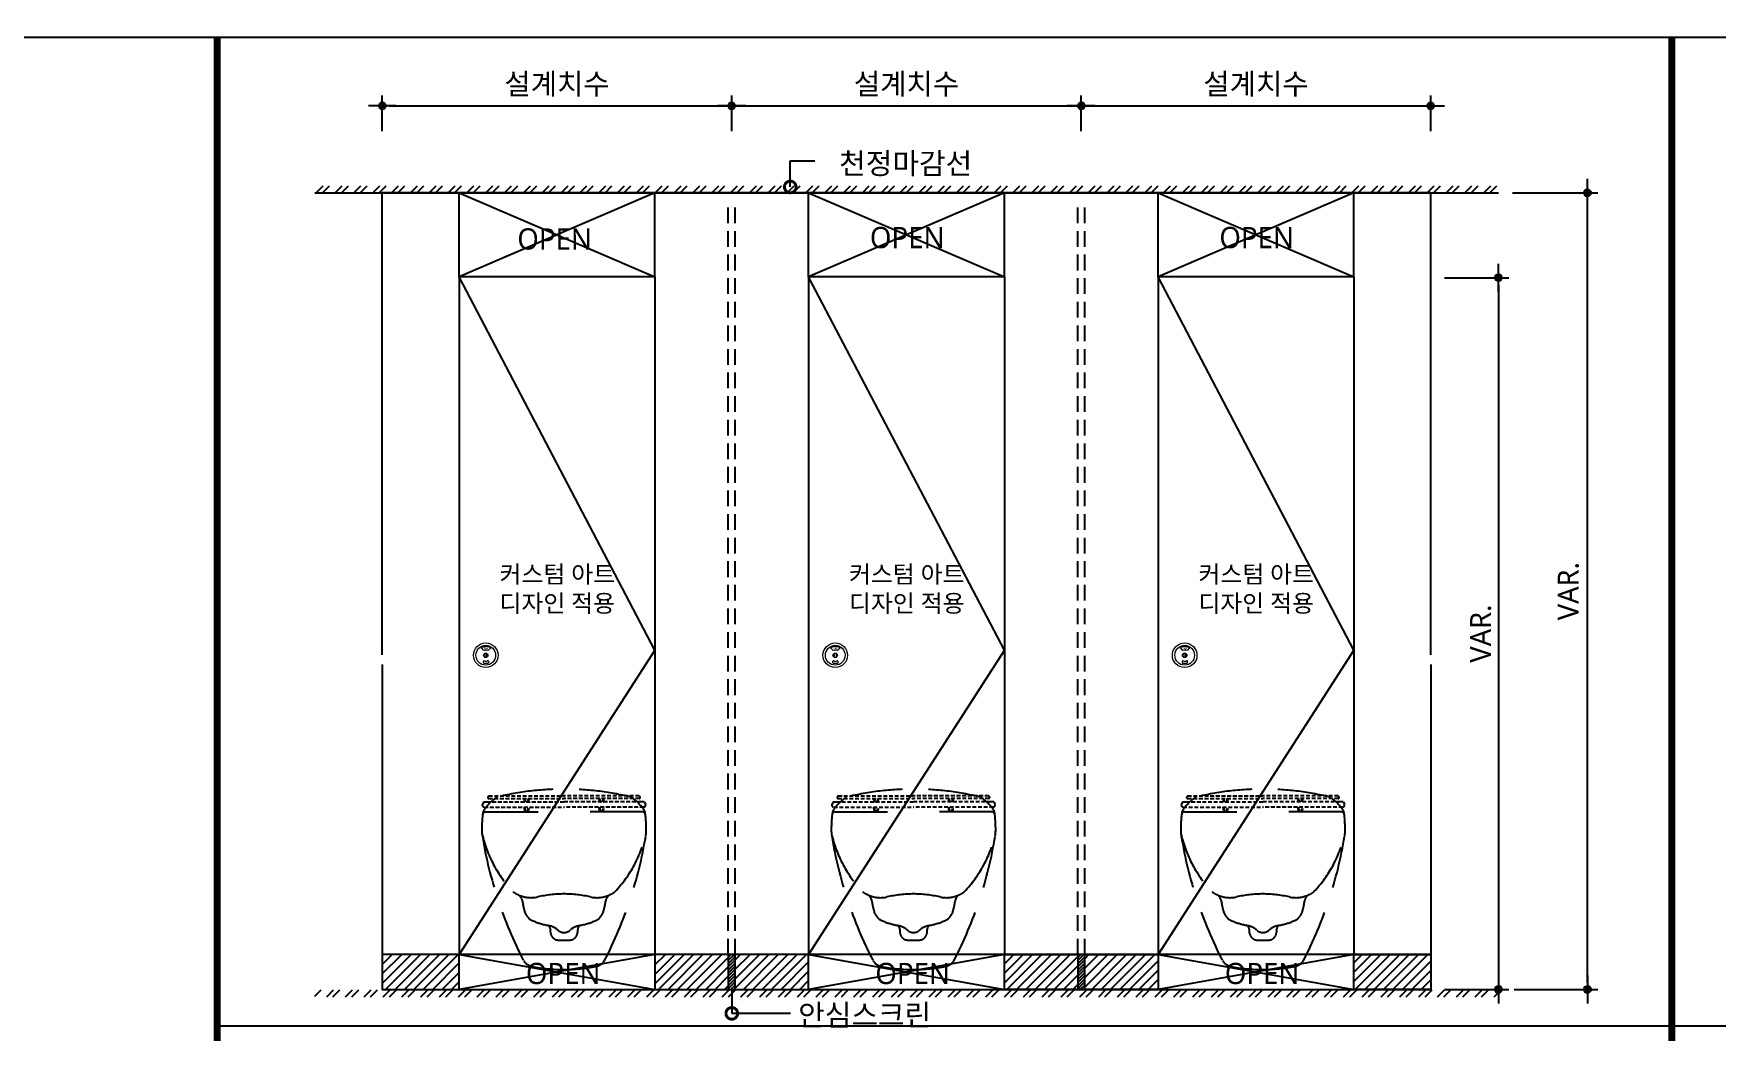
# Model space of a CAD drawing. Extents: x -256 to 8104, y -176 to 5714.
# Drawn here: x 2221 to 4629, y 4116 to 5543 of the extents above; entities that cross this region are included whole.
import ezdxf
from ezdxf.enums import TextEntityAlignment as Align

# ---------------------------------------------------------------- set-up
doc = ezdxf.new("R2010")
doc.units = 0
doc.header["$LTSCALE"] = 30
doc.linetypes.add('HIDDEN', pattern=[0.375, 0.25, -0.125])
doc.layers.get('0').update_dxf_attribs({"linetype": 'CONTINUOUS'})
doc.layers.get('DEFPOINTS').update_dxf_attribs({"linetype": 'CONTINUOUS'})
for name, color, linetype in [('curior-0Line', 252, 'CONTINUOUS'), ('DIM', 7, 'CONTINUOUS'), ('HAT', 8, 'CONTINUOUS'), ('HID', 9, 'HIDDEN'), ('문자', 3, 'CONTINUOUS'), ('부자재', 4, 'CONTINUOUS'), ('잠금쇠(회전형)', 4, 'CONTINUOUS'), ('치수', 1, 'CONTINUOUS'), ('판넬', 2, 'CONTINUOUS'), ('해치', 8, 'CONTINUOUS')]:
    doc.layers.add(name, color=color, linetype=linetype)
doc.styles.add('HDW', font='gulim.ttc')
doc.styles.add('돋움', font='malgun.ttf')
doc.dimstyles.new('10', dxfattribs={"dimscale": 10, "dimtxt": 3, "dimasz": 1, "dimexe": 1.5, "dimexo": 2, "dimgap": 1, "dimtad": 1, "dimdec": 0, "dimlunit": 6, "dimtxsty": '돋움', "dimblk": 'DIMDOT', "dimcen": -1, "dimdle": 1.5, "dimclrt": 3, "dimazin": 3, "dimtfac": 1, "dimtdec": 0, "dimtix": 1, "dimtmove": 2, "dimatfit": 3, "dimldrblk": 'DIMDOT', "dimarcsym": 0})

# ---------------------------------------------------------------- blocks, each defined once
blk = doc.blocks.new('DIMDOT')
at = {"linetype": 'Continuous'}
blk.add_line((-2, 0), (2, 0), dxfattribs=at)
for radius in [0.5, 0.25]:
    blk.add_circle((0, 0), radius, dxfattribs=at)
blk = doc.blocks.new('*D449')
at = {"layer": 'DEFPOINTS', "color": 0}
for p in [(171408.8, 5567.2), (170908.8, 5511), (171408.8, 5511)]:
    blk.add_point(p, dxfattribs=at)
at = {"layer": 'DIM', "color": 0, "lineweight": -2, "ltscale": 10}
for p, q in [((170908.8, 5531), (170908.8, 5582.2)), ((170918.8, 5567.2), (171398.8, 5567.2)), ((171408.8, 5531), (171408.8, 5582.2))]:
    blk.add_line(p, q, dxfattribs=at)
at = {"layer": 'DIM', "color": 0, "lineweight": -2, "xscale": 10, "yscale": 10, "zscale": 10, "rotation": 180}
blk.add_blockref('DIMDOT', (170908.8, 5567.2), dxfattribs=at)
at = {"layer": 'DIM', "color": 0, "lineweight": -2, "xscale": 10, "yscale": 10, "zscale": 10}
blk.add_blockref('DIMDOT', (171408.8, 5567.2), dxfattribs=at)
at = {"layer": 'DIM', "color": 3, "insert": (171158.8, 5596.9), "char_height": 30, "attachment_point": 5, "style": '돋움'}
blk.add_mtext('설계치수', dxfattribs=at)
blk = doc.blocks.new('*D450')
at = {"layer": 'DEFPOINTS', "color": 0}
for p in [(171908.8, 5567.2), (171408.8, 5511), (171908.8, 5511)]:
    blk.add_point(p, dxfattribs=at)
at = {"layer": 'DIM', "color": 0, "lineweight": -2, "ltscale": 10}
for p, q in [((171408.8, 5531), (171408.8, 5582.2)), ((171418.8, 5567.2), (171898.8, 5567.2)), ((171908.8, 5531), (171908.8, 5582.2))]:
    blk.add_line(p, q, dxfattribs=at)
at = {"layer": 'DIM', "color": 0, "lineweight": -2, "xscale": 10, "yscale": 10, "zscale": 10, "rotation": 180}
blk.add_blockref('DIMDOT', (171408.8, 5567.2), dxfattribs=at)
at = {"layer": 'DIM', "color": 0, "lineweight": -2, "xscale": 10, "yscale": 10, "zscale": 10}
blk.add_blockref('DIMDOT', (171908.8, 5567.2), dxfattribs=at)
at = {"layer": 'DIM', "color": 3, "insert": (171658.8, 5596.9), "char_height": 30, "attachment_point": 5, "style": '돋움'}
blk.add_mtext('설계치수', dxfattribs=at)
blk = doc.blocks.new('*D451')
at = {"layer": 'DEFPOINTS', "color": 0}
for p in [(172408.8, 5567.2), (171908.8, 5511), (172408.8, 5511)]:
    blk.add_point(p, dxfattribs=at)
at = {"layer": 'DIM', "color": 0, "lineweight": -2, "ltscale": 10}
for p, q in [((171908.8, 5531), (171908.8, 5582.2)), ((171918.8, 5567.2), (172398.8, 5567.2)), ((172408.8, 5531), (172408.8, 5582.2))]:
    blk.add_line(p, q, dxfattribs=at)
at = {"layer": 'DIM', "color": 0, "lineweight": -2, "xscale": 10, "yscale": 10, "zscale": 10, "rotation": 180}
blk.add_blockref('DIMDOT', (171908.8, 5567.2), dxfattribs=at)
at = {"layer": 'DIM', "color": 0, "lineweight": -2, "xscale": 10, "yscale": 10, "zscale": 10}
blk.add_blockref('DIMDOT', (172408.8, 5567.2), dxfattribs=at)
at = {"layer": 'DIM', "color": 3, "insert": (172158.8, 5596.9), "char_height": 30, "attachment_point": 5, "style": '돋움'}
blk.add_mtext('설계치수', dxfattribs=at)
blk = doc.blocks.new('*D452')
at = {"layer": 'DEFPOINTS', "color": 0}
for p in [(172408.8, 5321.3), (172408.8, 4303.1), (172505.7, 4303.1)]:
    blk.add_point(p, dxfattribs=at)
at = {"layer": 'DIM', "color": 0, "lineweight": -2, "ltscale": 10}
for p, q in [((172428.8, 5321.3), (172520.7, 5321.3)), ((172505.7, 5311.3), (172505.7, 4313.1)), ((172428.8, 4303.1), (172520.7, 4303.1))]:
    blk.add_line(p, q, dxfattribs=at)
at = {"layer": 'DIM', "color": 0, "lineweight": -2, "xscale": 10, "yscale": 10, "zscale": 10}
for p, rotation in [((172505.7, 5321.3), 90), ((172505.7, 4303.1), 270)]:
    blk.add_blockref('DIMDOT', p, dxfattribs=dict(at, rotation=rotation))
at = {"layer": 'DIM', "color": 3, "insert": (172480.5, 4812.2), "char_height": 30, "attachment_point": 5, "rotation": 90, "style": '돋움'}
blk.add_mtext('VAR.', dxfattribs=at)
blk = doc.blocks.new('A$C460A2A32')
at = {"color": 0}
for p, q in [((2.8, 20), (0.5, 16)), ((2.8, 20), (8.6, 20)), ((3.9, 10), (162.3, 10)), ((8.6, 20), (162.3, 20)), ((12.8, 32), (11.2, 30.4)), ((12.6, 27), (162.3, 27)), ((12.8, 32), (162.3, 32)), ((311.8, 32), (162.3, 32)), ((312, 27), (162.3, 27)), ((316, 20), (162.3, 20)), ((320.7, 10), (162.3, 10)), ((311.8, 32), (313.4, 30.4)), ((321.8, 20), (316, 20)), ((321.8, 20), (324.1, 16))]:
    blk.add_line(p, q, dxfattribs=at)
for centre, radius, start, end in [((3.9, 14), 4, 150.0107, 270), ((12.6, 29), 2, 135, 270), ((108.9, 28.2), 26, 182.6717, 198.4118), ((108.9, 10), 26, 180, 202.6199), ((107.4, 28.2), 23, 183.0205, 200.9186), ((107.4, 10), 23, 180, 205.7715), ((68.6, 10), 23, 334.2285, 0), ((68.6, 28.2), 23, 339.0814, 356.9795), ((67.1, 10), 26, 337.3801, 0), ((67.1, 28.2), 26, 341.5882, 357.3283), ((257.5, 28.2), 26, 182.6717, 198.4118), ((257.5, 10), 26, 180, 202.6199), ((256, 28.2), 23, 183.0205, 200.9186), ((256, 10), 23, 180, 205.7715), ((217.2, 10), 23, 334.2285, 0), ((217.2, 28.2), 23, 339.0814, 356.9795), ((215.7, 10), 26, 337.3801, 0), ((215.7, 28.2), 26, 341.5882, 357.3283), ((312, 29), 2, 270, 45), ((320.7, 14), 4, 270, 29.9893)]:
    blk.add_arc(centre, radius, start, end, dxfattribs=at)
blk = doc.blocks.new('_DOTSMALL')
at = {"color": 0, "linetype": 'ByBlock', "const_width": 0.5}
blk.add_lwpolyline([(-0.0625, 0, 1), (0.0625, 0, 1)], format="xyb", close=True, dxfattribs=at)
blk = doc.blocks.new('A$C63EC304E')
at = {"layer": '치수', "color": 1, "xscale": 2.5, "yscale": 2.5, "zscale": 2.5, "rotation": 234.3098741996962}
blk.add_blockref('_DOTSMALL', (0.31, 0.31), dxfattribs=at)
blk = doc.blocks.new('A$C2BC9653E')
at = {"layer": '치수', "xscale": 0.3333333333333333, "yscale": 0.3333333333333333, "zscale": 0.3333333333333333}
blk.add_blockref('A$C63EC304E', (0, 0), dxfattribs=at)
blk = doc.blocks.new('A$C7FC71301')
at = {"layer": '치수', "rotation": 180}
blk.add_blockref('A$C2BC9653E', (0.208, 0.208), dxfattribs=at)
blk = doc.blocks.new('A$C4A20372B')
at = {"layer": '치수'}
blk.add_blockref('A$C7FC71301', (0, 0), dxfattribs=at)
blk = doc.blocks.new('A$C566469F5')
at = {"layer": '치수'}
blk.add_blockref('A$C4A20372B', (0, 0), dxfattribs=at)
blk = doc.blocks.new('A$C7E317CD4')
at = {"layer": '해치', "xscale": 2, "yscale": 2, "zscale": 2}
blk.add_blockref('A$C566469F5', (0, 0), dxfattribs=at)
blk = doc.blocks.new('A$C601D7F27')
at = {"layer": '치수'}
blk.add_blockref('A$C7E317CD4', (0, 0), dxfattribs=at)
blk = doc.blocks.new('A$C38802C08')
at = {"layer": '치수'}
blk.add_blockref('A$C601D7F27', (0, 0), dxfattribs=at)
blk = doc.blocks.new('*D469')
at = {"layer": 'DEFPOINTS', "color": 0}
for p in [(172505.7, 5442.8), (172633.1, 5442.8), (172508.2, 4303.1)]:
    blk.add_point(p, dxfattribs=at)
at = {"layer": 'DIM', "color": 0, "lineweight": -2, "ltscale": 10}
for p, q in [((172525.7, 5442.8), (172648.1, 5442.8)), ((172633.1, 4313.1), (172633.1, 5432.8)), ((172528.2, 4303.1), (172648.1, 4303.1))]:
    blk.add_line(p, q, dxfattribs=at)
at = {"layer": 'DIM', "color": 0, "lineweight": -2, "xscale": 10, "yscale": 10, "zscale": 10}
for p, rotation in [((172633.1, 5442.8), 90), ((172633.1, 4303.1), 270)]:
    blk.add_blockref('DIMDOT', p, dxfattribs=dict(at, rotation=rotation))
at = {"layer": 'DIM', "color": 3, "insert": (172605.8, 4872.9), "char_height": 30, "attachment_point": 5, "rotation": 90, "style": '돋움'}
blk.add_mtext('VAR.', dxfattribs=at)
blk = doc.blocks.new('DESIGN-17', base_point=(168188.6, 127.1))
h = blk.add_hatch()
h.set_pattern_fill('ANSI31', color=3, scale=3, angle=180)
h.set_pattern_definition([(225, (168227.086, -48.667), (6.735192, -6.735192), [])])
h.paths.add_polyline_path([(171018.8, 4353.1), (170908.8, 4353.1), (170908.8, 4303.1), (171018.8, 4303.1)])
h.paths.add_polyline_path([(171403.8, 4353.1), (171298.8, 4353.1), (171298.8, 4303.1), (171403.8, 4303.1)])
h.paths.add_polyline_path([(171518.8, 4353.1), (171413.8, 4353.1), (171413.8, 4303.1), (171518.8, 4303.1)])
h.paths.add_polyline_path([(171903.8, 4353.1), (171798.8, 4353.1), (171798.8, 4303.1), (171903.8, 4303.1)])
h.paths.add_polyline_path([(172018.8, 4353.1), (171913.8, 4353.1), (171913.8, 4303.1), (172018.8, 4303.1)])
h.paths.add_polyline_path([(172408.8, 4353.1), (172298.8, 4353.1), (172298.8, 4303.1), (172408.8, 4303.1)])
h = blk.add_hatch()
h.set_pattern_fill('ANSI31', color=2, style=0)
h.set_pattern_definition([(45, (168227.086, -48.6668), (-2.245064, 2.245064), [])])
h.paths.add_polyline_path([(171413.8, 4353.1), (171403.8, 4353.1), (171403.8, 4303.1), (171413.8, 4303.1)])
h = blk.add_hatch()
h.set_pattern_fill('ANSI31', color=2, style=0)
h.set_pattern_definition([(45, (168727.086, -48.6668), (-2.245064, 2.245064), [])])
h.paths.add_polyline_path([(171913.8, 4353.1), (171903.8, 4353.1), (171903.8, 4303.1), (171913.8, 4303.1)])
at = {"layer": 'HAT'}
h = blk.add_hatch(dxfattribs=at)
h.set_pattern_fill('ANSI32', color=256, scale=2, style=0)
h.set_pattern_definition([(45, (159572.717, -190.143), (-13.470384, 13.470384), []), (45, (159581.697, -190.143), (-13.470384, 13.470384), [])])
h.paths.add_polyline_path([(170812.1, 5452.8), (172505.7, 5452.8), (172505.7, 5442.8), (170812.1, 5442.8)])
h = blk.add_hatch(dxfattribs=at)
h.set_pattern_fill('ANSI32', color=256, scale=2, style=0)
h.set_pattern_definition([(45, (159572.717, -8.163), (-13.470384, 13.470384), []), (45, (159581.697, -8.163), (-13.470384, 13.470384), [])])
h.paths.add_polyline_path([(170812.1, 4292.6), (172505.7, 4292.6), (172505.7, 4302.6), (170812.1, 4302.6)])
at = {"color": 2}
for p, q in [((170812.1, 5442.8), (172505.7, 5442.8)), ((171298.8, 4353.1), (171298.8, 4303.1)), ((171403.8, 4353.1), (171403.8, 4303.1)), ((171903.8, 4353.1), (171903.8, 4303.1)), ((172018.8, 4353.1), (172018.8, 4303.1))]:
    blk.add_line(p, q, dxfattribs=at)
for p, q in [((170908.8, 4781.7), (170908.8, 5442.8)), ((172408.8, 4781.7), (172408.8, 5442.8)), ((170908.8, 4767.9), (170908.8, 4303.1)), ((172408.8, 4767.9), (172408.8, 4303.1)), ((170908.8, 4303.1), (172408.8, 4303.1))]:
    blk.add_line(p, q)
at = {"color": 8}
blk.add_line((170672.7, 4251.3), (174020.5, 4251.3), dxfattribs=at)
at = {"color": 2}
for points in [[(168187.9, 5665.5), (175440.2, 5665.5), (175440.2, 127.2), (168187.9, 127.2)], [(168187.9, 5665.5), (175440.2, 5665.5), (175440.2, 127.2), (168187.9, 127.2)], [(168187.9, 5665.5), (176169.8, 5665.5), (176169.8, 127.2), (168187.9, 127.2)], [(171018.8, 4353.1), (170908.8, 4353.1), (170908.8, 4303.1), (171018.8, 4303.1)], [(171518.8, 4353.1), (171298.8, 4353.1), (171298.8, 4303.1), (171518.8, 4303.1)], [(171413.8, 4353.1), (171403.8, 4353.1), (171403.8, 4303.1), (171413.8, 4303.1)], [(171798.8, 4353.1), (172018.8, 4353.1), (172018.8, 4303.1), (171798.8, 4303.1)], [(171913.8, 4353.1), (171903.8, 4353.1), (171903.8, 4303.1), (171913.8, 4303.1)], [(172298.8, 4353.1), (172408.8, 4353.1), (172408.8, 4303.1), (172298.8, 4303.1)]]:
    blk.add_lwpolyline(points, close=True, dxfattribs=at)
at = {"color": 8, "const_width": 10}
for points in [[(170672.7, 2896.3), (170672.7, 5665.5)], [(172753.7, 2896.3), (172753.7, 5665.5)]]:
    blk.add_lwpolyline(points, dxfattribs=at)
at = {"layer": 'HID', "ltscale": 3}
for p, q in [((171403.8, 4353.1), (171403.8, 5431.8)), ((171413.8, 4353.1), (171413.8, 5431.8)), ((171903.8, 4353.1), (171903.8, 5431.8)), ((171913.8, 4353.1), (171913.8, 5431.8))]:
    blk.add_line(p, q, dxfattribs=at)
at = {"layer": 'HID', "ltscale": 10}
for p, q in [((171056.6, 4557.1), (171168.8, 4557.1)), ((171281, 4557.1), (171168.8, 4557.1)), ((171556.6, 4557.1), (171668.8, 4557.1)), ((171781, 4557.1), (171668.8, 4557.1)), ((172056.6, 4557.1), (172168.8, 4557.1)), ((172281, 4557.1), (172168.8, 4557.1))]:
    blk.add_line(p, q, dxfattribs=at)
for centre, radius, start, end in [((171126.4, 4506.4), 90, 128.0065, 143.1013), ((171074.7, 4572.5), 6, 103.9579, 128.0065), ((171168.8, 4186.7), 403.1, 76.2923, 103.7077), ((171262.9, 4572.5), 6, 51.9935, 76.0421), ((171211.2, 4506.4), 90, 36.8987, 51.9935), ((171626.4, 4506.4), 90, 128.0065, 143.1013), ((171574.7, 4572.5), 6, 103.9579, 128.0065), ((171668.8, 4186.7), 403.1, 76.2923, 103.7077), ((171762.9, 4572.5), 6, 51.9935, 76.0421), ((171711.2, 4506.4), 90, 36.8987, 51.9935), ((172126.4, 4506.4), 90, 128.0065, 143.1013), ((172074.7, 4572.5), 6, 103.9579, 128.0065), ((172168.8, 4186.7), 403.1, 76.2923, 103.7077), ((172262.9, 4572.5), 6, 51.9935, 76.0421), ((172211.2, 4506.4), 90, 36.8987, 51.9935), ((171231.2, 4532.6), 180, 172.4918, 181.055), ((171056.6, 4552.9), 4.2, 90, 173.3826), ((171061.7, 4555), 9, 143.1013, 172.4918), ((171281, 4552.9), 4.2, 6.6174, 90), ((171275.9, 4555), 9, 7.5082, 36.8987), ((171106.4, 4532.6), 180, 358.945, 7.5082), ((171731.2, 4532.6), 180, 172.4918, 181.055), ((171556.6, 4552.9), 4.2, 90, 173.3826), ((171561.7, 4555), 9, 143.1013, 172.4918), ((171781, 4552.9), 4.2, 6.6174, 90), ((171775.9, 4555), 9, 7.5082, 36.8987), ((171606.4, 4532.6), 180, 358.945, 7.5082), ((172231.2, 4532.6), 180, 172.4918, 181.055), ((172056.6, 4552.9), 4.2, 90, 173.3826), ((172061.7, 4555), 9, 143.1013, 172.4918), ((172281, 4552.9), 4.2, 6.6174, 90), ((172275.9, 4555), 9, 7.5082, 36.8987), ((172106.4, 4532.6), 180, 358.945, 7.5082), ((171093.2, 4530.1), 42, 181.055, 190.5892), ((171244.4, 4530.1), 42, 349.4108, 358.945), ((171593.2, 4530.1), 42, 181.055, 190.5892), ((171744.4, 4530.1), 42, 349.4108, 358.945), ((172093.2, 4530.1), 42, 181.055, 190.5892), ((172244.4, 4530.1), 42, 349.4108, 358.945), ((171224.1, 4565.1), 177, 192.809, 223.5419), ((171646.2, 4620.3), 602.3, 189.3568, 207.2383), ((170691.4, 4620.3), 602.3, 332.7617, 350.6432), ((171113.5, 4565.1), 177, 316.4581, 347.191), ((171724.1, 4565.1), 177, 192.809, 223.5419), ((172146.2, 4620.3), 602.3, 189.3568, 207.2383), ((171191.4, 4620.3), 602.3, 332.7617, 350.6432), ((171613.5, 4565.1), 177, 316.4581, 347.191), ((172224.1, 4565.1), 177, 192.809, 223.5419), ((172646.2, 4620.3), 602.3, 189.3568, 207.2383), ((171691.4, 4620.3), 602.3, 332.7617, 350.6432), ((172113.5, 4565.1), 177, 316.4581, 347.191), ((171121.4, 4476.4), 42, 232.3598, 243.5689), ((171097.4, 4428), 12, 6.9609, 63.5689), ((171121.4, 4476.4), 42, 248.0565, 282.8609), ((171168.8, 4268.7), 171, 90, 102.8609), ((171168.8, 4268.7), 171, 77.1391, 90), ((171216.2, 4476.4), 42, 257.1391, 291.9435), ((171240.2, 4428), 12, 116.4311, 173.0391), ((171216.2, 4476.4), 42, 296.4311, 307.6402), ((171621.4, 4476.4), 42, 232.3598, 243.5689), ((171597.4, 4428), 12, 6.9609, 63.5689), ((171621.4, 4476.4), 42, 248.0565, 282.8609), ((171668.8, 4268.7), 171, 90, 102.8609), ((171668.8, 4268.7), 171, 77.1391, 90), ((171716.2, 4476.4), 42, 257.1391, 291.9435), ((171740.2, 4428), 12, 116.4311, 173.0391), ((171716.2, 4476.4), 42, 296.4311, 307.6402), ((172121.4, 4476.4), 42, 232.3598, 243.5689), ((172097.4, 4428), 12, 6.9609, 63.5689), ((172121.4, 4476.4), 42, 248.0565, 282.8609), ((172168.8, 4268.7), 171, 90, 102.8609), ((172168.8, 4268.7), 171, 77.1391, 90), ((172216.2, 4476.4), 42, 257.1391, 291.9435), ((172240.2, 4428), 12, 116.4311, 173.0391), ((172216.2, 4476.4), 42, 296.4311, 307.6402), ((171199.7, 4440.5), 91.1, 186.9609, 196.5836), ((171132.5, 4420.5), 21, 196.5836, 247.6201), ((171205.1, 4420.5), 21, 292.3799, 343.4164), ((171137.9, 4440.5), 91.1, 343.4164, 353.0391), ((171699.7, 4440.5), 91.1, 186.9609, 196.5836), ((171632.5, 4420.5), 21, 196.5836, 247.6201), ((171705.1, 4420.5), 21, 292.3799, 343.4164), ((171637.9, 4440.5), 91.1, 343.4164, 353.0391), ((172199.7, 4440.5), 91.1, 186.9609, 196.5836), ((172132.5, 4420.5), 21, 196.5836, 247.6201), ((172205.1, 4420.5), 21, 292.3799, 343.4164), ((172137.9, 4440.5), 91.1, 343.4164, 353.0391), ((171168.8, 4508.7), 116.3, 247.6201, 258.9228), ((171143.3, 4389), 6, 0, 77.9673), ((171140.7, 4365.1), 30, 49.4621, 78.9228), ((171162.7, 4386.6), 13.6, 169.8446, 248.5821), ((171168.8, 4397.9), 13.3, 229.4621, 270), ((171168.8, 4397.9), 13.3, 270, 310.5379), ((171196.9, 4365.1), 30, 101.0772, 130.5379), ((171174.9, 4386.6), 13.6, 291.4179, 10.1554), ((171194.3, 4389), 6, 102.0327, 180), ((171168.8, 4508.7), 116.3, 281.0772, 292.3799), ((171668.8, 4508.7), 116.3, 247.6201, 258.9228), ((171643.3, 4389), 6, 0, 77.9673), ((171640.7, 4365.1), 30, 49.4621, 78.9228), ((171662.7, 4386.6), 13.6, 169.8446, 248.5821), ((171668.8, 4397.9), 13.3, 229.4621, 270), ((171668.8, 4397.9), 13.3, 270, 310.5379), ((171696.9, 4365.1), 30, 101.0772, 130.5379), ((171674.9, 4386.6), 13.6, 291.4179, 10.1554), ((171694.3, 4389), 6, 102.0327, 180), ((171668.8, 4508.7), 116.3, 281.0772, 292.3799), ((172168.8, 4508.7), 116.3, 247.6201, 258.9228), ((172143.3, 4389), 6, 0, 77.9673), ((172140.7, 4365.1), 30, 49.4621, 78.9228), ((172162.7, 4386.6), 13.6, 169.8446, 248.5821), ((172168.8, 4397.9), 13.3, 229.4621, 270), ((172168.8, 4397.9), 13.3, 270, 310.5379), ((172196.9, 4365.1), 30, 101.0772, 130.5379), ((172174.9, 4386.6), 13.6, 291.4179, 10.1554), ((172194.3, 4389), 6, 102.0327, 180), ((172168.8, 4508.7), 116.3, 281.0772, 292.3799), ((171168.8, 4544.6), 171, 266.2838, 270), ((171168.8, 4544.6), 171, 270, 273.7162), ((171668.8, 4544.6), 171, 266.2838, 270), ((171668.8, 4544.6), 171, 270, 273.7162), ((172168.8, 4544.6), 171, 266.2838, 270), ((172168.8, 4544.6), 171, 270, 273.7162), ((171126.2, 4353.8), 18, 210.6249, 258.7833), ((171168.8, 4568.6), 237, 258.7833, 270), ((171168.8, 4568.6), 237, 270, 281.2167), ((171211.4, 4353.8), 18, 281.2167, 329.3751), ((171626.2, 4353.8), 18, 210.6249, 258.7833), ((171668.8, 4568.6), 237, 258.7833, 270), ((171668.8, 4568.6), 237, 270, 281.2167), ((171711.4, 4353.8), 18, 281.2167, 329.3751), ((172126.2, 4353.8), 18, 210.6249, 258.7833), ((172168.8, 4568.6), 237, 258.7833, 270), ((172168.8, 4568.6), 237, 270, 281.2167), ((172211.4, 4353.8), 18, 281.2167, 329.3751)]:
    blk.add_arc(centre, radius, start, end, dxfattribs=at)
at = {"layer": '부자재', "color": 3}
blk.add_line((172408.8, 5442.8), (170908.8, 5442.8), dxfattribs=at)
blk.add_line((172408.8, 5442.8), (170908.8, 5442.8), dxfattribs=at)
at = {"layer": '잠금쇠(회전형)', "linetype": 'Continuous', "lineweight": 15}
for p, q in [((171050.2, 4791.8), (171053.8, 4787.8)), ((171063.9, 4791.8), (171060.3, 4787.8)), ((171550.2, 4791.8), (171553.8, 4787.8)), ((171563.9, 4791.8), (171560.3, 4787.8)), ((172050.2, 4791.8), (172053.8, 4787.8)), ((172063.9, 4791.8), (172060.3, 4787.8)), ((171053.5, 4772.6), (171053.1, 4771.4)), ((171055.4, 4784.1), (171055.4, 4778.3)), ((171058.1, 4784), (171058.1, 4778.2)), ((171060.6, 4772.6), (171061, 4771.4)), ((171553.5, 4772.6), (171553.1, 4771.4)), ((171555.4, 4784.1), (171555.4, 4778.3)), ((171558.1, 4784), (171558.1, 4778.2)), ((171560.6, 4772.6), (171561, 4771.4)), ((172053.5, 4772.6), (172053.1, 4771.4)), ((172055.4, 4784.1), (172055.4, 4778.3)), ((172058.1, 4784), (172058.1, 4778.2)), ((172060.6, 4772.6), (172061, 4771.4))]:
    blk.add_line(p, q, dxfattribs=at)
for centre, radius in [((171056.8, 4781.2), 17.6), ((171056.8, 4781.2), 14.1), ((171556.8, 4781.2), 17.6), ((171556.8, 4781.2), 14.1), ((172056.8, 4781.2), 17.6), ((172056.8, 4781.2), 14.1), ((171056.8, 4781.2), 3.21), ((171556.8, 4781.2), 3.21), ((172056.8, 4781.2), 3.21)]:
    blk.add_circle(centre, radius, dxfattribs=at)
for centre, radius, start, end in [((171057.1, 4779.4), 14.1, 61.0478, 118.9522), ((171557.1, 4779.4), 14.1, 61.0478, 118.9522), ((172057.1, 4779.4), 14.1, 61.0478, 118.9522), ((171054, 4771.1), 0.98, 160.8571, 255.4685), ((171054.4, 4772.3), 0.98, 72.2332, 160.8571), ((171057.1, 4781.8), 6.81, 61.8696, 118.1304), ((171057.1, 4782.9), 13.2, 255.4685, 284.5315), ((171057.1, 4780.6), 7.75, 252.2332, 287.7668), ((171059.7, 4772.3), 0.98, 19.1429, 107.7668), ((171060.1, 4771.1), 0.98, 284.5315, 19.1429), ((171554, 4771.1), 0.98, 160.8571, 255.4685), ((171554.4, 4772.3), 0.98, 72.2332, 160.8571), ((171557.1, 4781.8), 6.81, 61.8696, 118.1304), ((171557.1, 4782.9), 13.2, 255.4685, 284.5315), ((171557.1, 4780.6), 7.75, 252.2332, 287.7668), ((171559.7, 4772.3), 0.98, 19.1429, 107.7668), ((171560.1, 4771.1), 0.98, 284.5315, 19.1429), ((172054, 4771.1), 0.98, 160.8571, 255.4685), ((172054.4, 4772.3), 0.98, 72.2332, 160.8571), ((172057.1, 4781.8), 6.81, 61.8696, 118.1304), ((172057.1, 4782.9), 13.2, 255.4685, 284.5315), ((172057.1, 4780.6), 7.75, 252.2332, 287.7668), ((172059.7, 4772.3), 0.98, 19.1429, 107.7668), ((172060.1, 4771.1), 0.98, 284.5315, 19.1429)]:
    blk.add_arc(centre, radius, start, end, dxfattribs=at)
at = {"layer": '치수'}
for p, q in [((171492.5, 5451.4), (171492.5, 5488.6)), ((171492.5, 5488.6), (171527.6, 5488.6)), ((171018.8, 5442.8), (171298.8, 5322.7)), ((171298.8, 5442.8), (171018.8, 5322.7)), ((171518.8, 5442.8), (171798.8, 5322.7)), ((171798.8, 5442.8), (171518.8, 5322.7)), ((172018.8, 5442.8), (172298.8, 5322.7)), ((172298.8, 5442.8), (172018.8, 5322.7)), ((171298.8, 4788.4), (171018.8, 5322.7)), ((171798.8, 4788.4), (171518.8, 5322.7)), ((172298.8, 4788.4), (172018.8, 5322.7)), ((171298.8, 4788.4), (171018.8, 4353.1)), ((171798.8, 4788.4), (171518.8, 4353.1)), ((172298.8, 4788.4), (172018.8, 4353.1)), ((171018.8, 4353.1), (171298.8, 4303.1)), ((171298.8, 4353.1), (171018.8, 4303.1)), ((171518.8, 4353.1), (171798.8, 4303.1)), ((171798.8, 4353.1), (171518.8, 4303.1)), ((172018.8, 4353.1), (172298.8, 4303.1)), ((172298.8, 4353.1), (172018.8, 4303.1)), ((171408.8, 4303.1), (171408.8, 4268.8)), ((171492.9, 4268.8), (171408.8, 4268.8))]:
    blk.add_line(p, q, dxfattribs=at)
at = {"layer": '판넬', "color": 3}
for p, q in [((171018.8, 5322.7), (171018.8, 5442.8)), ((171298.8, 5322.7), (171298.8, 5442.8)), ((171518.8, 5322.7), (171518.8, 5442.8)), ((171798.8, 5322.7), (171798.8, 5442.8)), ((172018.8, 5322.7), (172018.8, 5442.8)), ((172298.8, 5322.7), (172298.8, 5442.8)), ((171018.8, 4353.1), (170908.8, 4353.1)), ((171518.8, 4353.1), (171298.8, 4353.1)), ((171518.8, 4353.1), (171418.8, 4353.1)), ((172018.8, 4353.1), (171798.8, 4353.1)), ((172408.8, 4353.1), (172298.8, 4353.1))]:
    blk.add_line(p, q, dxfattribs=at)
at = {"layer": '판넬'}
for p, q in [((171298.8, 5322.7), (171018.8, 5322.7)), ((171018.8, 5322.7), (171018.8, 4353.1)), ((171298.8, 5322.7), (171298.8, 4396.2)), ((171798.8, 5322.7), (171518.8, 5322.7)), ((171518.8, 5322.7), (171518.8, 4353.1)), ((171798.8, 5322.7), (171798.8, 4396.2)), ((172018.8, 5322.7), (172018.8, 4353.1)), ((172298.8, 5322.7), (172018.8, 5322.7)), ((172298.8, 5322.7), (172298.8, 4396.2)), ((171798.8, 5218.1), (171798.8, 5205.7)), ((172298.8, 5218.1), (172298.8, 5205.7)), ((171298.8, 4396.2), (171298.8, 4353.1)), ((171798.8, 4396.2), (171798.8, 4353.1)), ((172298.8, 4396.2), (172298.8, 4353.1)), ((171298.8, 4353.1), (171018.8, 4353.1)), ((171798.8, 4353.1), (171518.8, 4353.1)), ((172298.8, 4353.1), (172018.8, 4353.1))]:
    blk.add_line(p, q, dxfattribs=at)
at = {"layer": '판넬', "color": 4}
blk.add_line((172018.8, 4353.1), (171918.8, 4353.1), dxfattribs=at)
at = {"layer": 'HID', "ltscale": 10, "xscale": 0.7200000000011642, "yscale": 0.7200000000011642, "zscale": 0.7200000000011642}
for p in [(171051.9, 4556.9), (171551.9, 4556.9), (172051.9, 4556.9)]:
    blk.add_blockref('A$C460A2A32', p, dxfattribs=at)
at = {"layer": '해치', "xscale": -20, "yscale": 20, "zscale": 20, "rotation": 180}
blk.add_blockref('A$C38802C08', (171488.3, 5455.4), dxfattribs=at)
at = {"layer": '해치', "xscale": -20, "yscale": 20, "zscale": 20}
blk.add_blockref('A$C38802C08', (171413, 4264.7), dxfattribs=at)
at = {"layer": 'curior-0Line', "color": 3, "char_height": 25, "width": 331.909, "attachment_point": 1}
for insert in [(171076.5, 4909.7), (171576.5, 4909.7), (172076.5, 4909.7)]:
    blk.add_mtext('{\\f맑은 고딕;커스텀 아트 \\P디자인 적용}', dxfattribs=dict(at, insert=insert))
at = {"layer": '문자', "style": '돋움'}
for s, p in [('천정마감선', (171657.6, 5485.1)), ('OPEN', (171659.8, 5378.8)), ('OPEN', (172159.8, 5378.8)), ('OPEN', (171155.3, 5376.8)), ('OPEN', (171167.6, 4326)), ('OPEN', (171667.6, 4326)), ('OPEN', (172167.6, 4326)), ('안심스크린', (171599, 4267.1))]:
    blk.add_text(s, height=30.34, dxfattribs=at).set_placement(p, align=Align.MIDDLE)
at = {"layer": '잠금쇠(회전형)', "linetype": 'Continuous', "lineweight": 15, "style": 'HDW', "width": 0.659278}
for p, p2 in [((171053.9, 4789.7), (171060.1, 4789.7)), ((171553.9, 4789.7), (171560.1, 4789.7)), ((172053.9, 4789.7), (172060.1, 4789.7))]:
    blk.add_text('사용중', height=2.3, dxfattribs=at).set_placement(p, p2, align=Align.FIT)
at = {"layer": 'DIM', "ltscale": 10}
for base, p1, p2, picture, middle in [((171408.8, 5567.2), (170908.8, 5511), (171408.8, 5511), '*D449', (171158.8, 5596.9)), ((171908.8, 5567.2), (171408.8, 5511), (171908.8, 5511), '*D450', (171658.8, 5596.9)), ((172408.8, 5567.2), (171908.8, 5511), (172408.8, 5511), '*D451', (172158.8, 5596.9))]:
    dim = blk.add_linear_dim(base=base, p1=p1, p2=p2, text='설계치수', dimstyle='10', override={"dimtxsty": '돋움'}, dxfattribs=at)
    dim.commit()
    dim.dimension.update_dxf_attribs({"geometry": picture, "text_midpoint": middle})
dim = blk.add_linear_dim(base=(172633.1, 5442.8), p1=(172508.2, 4303.1), p2=(172505.7, 5442.8), angle=90, text='VAR.', dimstyle='10', dxfattribs=at)
dim.commit()
dim.dimension.update_dxf_attribs({"geometry": '*D469', "text_midpoint": (172605.8, 4872.9), "dimtype": 160})
dim = blk.add_linear_dim(base=(172505.7, 4303.1), p1=(172408.8, 5321.3), p2=(172408.8, 4303.1), angle=90, text='VAR.', dimstyle='10', override={"dimtxt": 3, "dimtxsty": '돋움'}, dxfattribs=at)
dim.commit()
dim.dimension.update_dxf_attribs({"geometry": '*D452', "text_midpoint": (172480.5, 4812.2)})

msp = doc.modelspace()

# ---------------------------------------------------------------- block references
msp.add_blockref('DESIGN-17', (0, 0))

doc.saveas('drawing.dxf')
